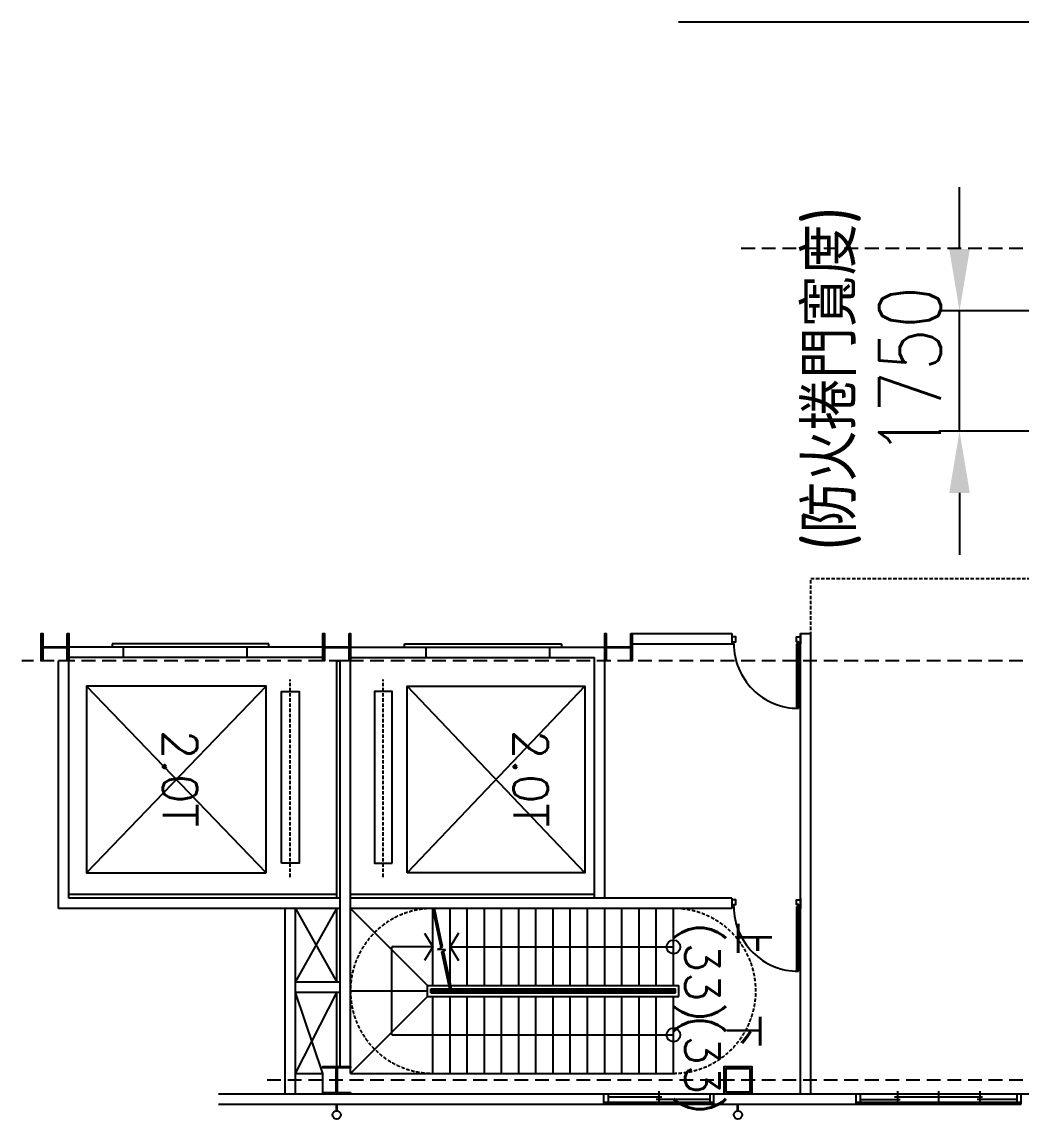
# Model space of a CAD drawing. Extents: x 0 to 210250, y -124674 to 148500.
# Drawn here: x 158675 to 173217, y -41275 to -25312 of the extents above; entities that cross this region are included whole.
import ezdxf

# ---------------------------------------------------------------- set-up
doc = ezdxf.new("R2010")
doc.units = 0
doc.header["$LTSCALE"] = 400
doc.header["$PDSIZE"] = 2
for name, pattern in [('CEN', [17, 15, -1, 0, -1]), ('HIDDEN2', [0.1875, 0.125, -0.0625]), ('HIDDENX2', [0.75, 0.5, -0.25]), ('PHANTOM', [25, 20, -1, 1, -1, 1, -1])]:
    doc.linetypes.add(name, pattern=pattern)
doc.layers.get('DEFPOINTS').update_dxf_attribs({"linetype": 'CONTINUOUS'})
for name, color, linetype in [('CENTER', 6, 'CEN'), ('COLUMN', 1, 'CONTINUOUS'), ('DE-DOOR', 5, 'CONTINUOUS'), ('DIM', 2, 'CONTINUOUS'), ('DOOR', 3, 'CONTINUOUS'), ('PAINT', 3, 'CONTINUOUS'), ('PHANTOM', 3, 'PHANTOM'), ('STAIR', 3, 'CONTINUOUS'), ('TEXT', 3, 'CONTINUOUS'), ('WALL', 2, 'CONTINUOUS'), ('WINDOW', 3, 'CONTINUOUS'), ('WINDOWP', 4, 'CONTINUOUS')]:
    doc.layers.add(name, color=color, linetype=linetype)
doc.styles.add('AEH', font='SIMPLEX', dxfattribs={"bigfont": 'AE.SHX'})
doc.styles.add('ROMANS', font='romans.shx', dxfattribs={"width": 0.8})
doc.styles.get("Standard").update_dxf_attribs({"font": 'ISOCP.SHX', "bigfont": 'CHINESET.SHX'})
doc.dimstyles.new('AM_ISO', dxfattribs={"dimscale": 300, "dimtxt": 3.5, "dimasz": 3.5, "dimexe": 1, "dimexo": 1, "dimgap": 1.5, "dimtad": 1, "dimdsep": 46, "dimtxsty": 'Standard', "dimcen": 0, "dimclrd": 256, "dimclre": 256, "dimclrt": 256, "dimadec": 0, "dimazin": 2, "dimtp": 0.1, "dimtm": 0.1, "dimtfac": 0.71, "dimtmove": 0, "dimatfit": 3, "dimfxl": 0, "dimlwd": -1, "dimlwe": -1, "dimarcsym": 0})

# ---------------------------------------------------------------- blocks, each defined once
blk = doc.blocks.new('*U198')
at = {"layer": 'DE-DOOR', "linetype": 'Continuous'}
for points in [[(5, 50), (5, 47), (2, 47), (2, 44), (-5, 44), (-5, 50)], [(5, -50), (5, -47), (2, -47), (2, -44), (-5, -44), (-5, -50)]]:
    blk.add_lwpolyline(points, close=True, dxfattribs=at)
at = {"layer": 'DOOR', "linetype": 'Continuous'}
for p, q in [((99, 47), (5, 47)), ((5, 47), (5, 44)), ((5, 44), (99, 44))]:
    blk.add_line(p, q, dxfattribs=at)
blk.add_arc((5, 47), 94, 270, 0, dxfattribs=at)
at = {"layer": 'WALL', "linetype": 'Continuous'}
for p, q in [((-7.5, 50), (7.5, 50)), ((-7.5, -50), (7.5, -50))]:
    blk.add_line(p, q, dxfattribs=at)
blk = doc.blocks.new('*U201')
at = {"layer": 'WALL', "linetype": 'Continuous'}
for p, q in [((7.5, 80), (-7.5, 80)), ((7.5, -80), (-7.5, -80))]:
    blk.add_line(p, q, dxfattribs=at)
at = {"layer": 'WINDOW', "linetype": 'Continuous'}
for p, q in [((4.5, -80), (4.5, 80)), ((-7.5, 74), (4.5, 74)), ((0.5, 74), (0.5, -4)), ((-11.5, 0), (8.5, 0)), ((-3.5, -74), (-3.5, 4)), ((-7.5, -74), (4.5, -74))]:
    blk.add_line(p, q, dxfattribs=at)
at = {"layer": 'WINDOWP', "linetype": 'Continuous'}
for p, q in [((-7.5, -80), (-7.5, 80)), ((7.5, -80), (7.5, 80))]:
    blk.add_line(p, q, dxfattribs=at)
blk = doc.blocks.new('*U202')
at = {"layer": 'WALL', "linetype": 'Continuous'}
for p, q in [((7.5, 120), (-7.5, 120)), ((7.5, -120), (-7.5, -120))]:
    blk.add_line(p, q, dxfattribs=at)
at = {"layer": 'WINDOW', "linetype": 'Continuous'}
for p, q in [((-7.5, 114), (4.5, 114)), ((0.5, 114), (0.5, 56)), ((4.5, -120), (4.5, 120)), ((-3.5, -64), (-3.5, 64)), ((-11.5, 60), (8.5, 60)), ((-11.5, 0), (8.5, 0)), ((-11.5, -60), (8.5, -60)), ((0.5, -114), (0.5, -56)), ((-7.5, -114), (4.5, -114))]:
    blk.add_line(p, q, dxfattribs=at)
at = {"layer": 'WINDOWP', "linetype": 'Continuous'}
for p, q in [((-7.5, -120), (-7.5, 120)), ((7.5, -120), (7.5, 120))]:
    blk.add_line(p, q, dxfattribs=at)
blk = doc.blocks.new('*U204')
at = {"layer": 'DE-DOOR', "linetype": 'Continuous'}
for points in [[(7.5, 50), (7.5, 47), (4.5, 47), (4.5, 44), (-2.5, 44), (-2.5, 50)], [(7.5, -50), (7.5, -47), (4.5, -47), (4.5, -44), (-2.5, -44), (-2.5, -50)]]:
    blk.add_lwpolyline(points, close=True, dxfattribs=at)
at = {"layer": 'DOOR', "linetype": 'Continuous'}
for p, q in [((101.5, 47), (7.5, 47)), ((7.5, 47), (7.5, 44)), ((7.5, 44), (101.5, 44))]:
    blk.add_line(p, q, dxfattribs=at)
blk.add_arc((7.5, 47), 94, 270, 0, dxfattribs=at)
at = {"layer": 'WALL', "linetype": 'Continuous'}
for p, q in [((-7.5, 50), (7.5, 50)), ((-7.5, -50), (7.5, -50))]:
    blk.add_line(p, q, dxfattribs=at)
blk = doc.blocks.new('*D404')
at = {"layer": 'DEFPOINTS', "color": 0, "transparency": 16777216}
for p in [(172321, -29515), (180875, -29515), (180875, -31265)]:
    blk.add_point(p, dxfattribs=at)
at = {"layer": 'DIM', "linetype": 'ByBlock', "transparency": 16777216}
for p, q in [((172321, -28615), (172321, -27715)), ((180575, -29515), (172021, -29515)), ((172321, -31265), (172321, -29515)), ((180575, -31265), (172021, -31265)), ((172321, -32165), (172321, -33065))]:
    blk.add_line(p, q, dxfattribs=at)
at = {"layer": 'DIM', "transparency": 16777216}
for points in [[(172171, -28615), (172471, -28615), (172321, -29515)], [(172171, -32165), (172471, -32165), (172321, -31265)]]:
    blk.add_solid(points, dxfattribs=at)
at = {"layer": 'DIM', "transparency": 16777216, "insert": (171601, -30390), "char_height": 900, "attachment_point": 5, "rotation": 90, "style": 'ROMANS'}
blk.add_mtext('1750', dxfattribs=at)

msp = doc.modelspace()

# ---------------------------------------------------------------- linework, layer by layer
at = {"layer": 'CENTER', "linetype": 'HIDDENX2'}
for p, q in [((196644.435, -28609.959), (169096.643, -28609.959)), ((196644.435, -34609.959), (158675.399, -34609.959)), ((196644.435, -40709.959), (162204.298, -40709.959))]:
    msp.add_line(p, q, dxfattribs=at)
at = {"layer": 'COLUMN', "linetype": 'Continuous'}
for points in [[(159335.643, -34209.959), (159356.643, -34209.959), (159356.643, -34609.959), (159335.643, -34609.959), (159335.643, -34416.459), (158977.643, -34416.459), (158977.643, -34609.959), (158956.643, -34609.959), (158956.643, -34209.959), (158977.643, -34209.959), (158977.643, -34403.459), (159335.643, -34403.459), (159335.643, -34209.959)], [(163435.643, -34209.959), (163456.643, -34209.959), (163456.643, -34609.959), (163435.643, -34609.959), (163435.643, -34416.459), (163077.643, -34416.459), (163077.643, -34609.959), (163056.643, -34609.959), (163056.643, -34209.959), (163077.643, -34209.959), (163077.643, -34403.459), (163435.643, -34403.459), (163435.643, -34209.959)], [(167535.643, -34209.959), (167556.643, -34209.959), (167556.643, -34609.959), (167535.643, -34609.959), (167535.643, -34416.459), (167177.643, -34416.459), (167177.643, -34609.959), (167156.643, -34609.959), (167156.643, -34209.959), (167177.643, -34209.959), (167177.643, -34403.459), (167535.643, -34403.459), (167535.643, -34209.959)], [(163456.643, -40888.959), (163456.643, -40909.959), (163056.643, -40909.959), (163056.643, -40888.959), (163250.143, -40888.959), (163250.143, -40530.959), (163056.643, -40530.959), (163056.643, -40509.959), (163456.643, -40509.959), (163456.643, -40530.959), (163263.143, -40530.959), (163263.143, -40888.959), (163456.643, -40888.959)]]:
    msp.add_lwpolyline(points, dxfattribs=at)
for points in [[(168896.643, -40909.959), (168896.643, -40509.959), (169296.643, -40509.959), (169296.643, -40909.959)], [(168924.643, -40881.959), (168924.643, -40537.959), (169268.643, -40537.959), (169268.643, -40881.959)]]:
    msp.add_lwpolyline(points, close=True, dxfattribs=at)
at = {"layer": 'PAINT'}
for p, q in [((159986.331, -34359.959), (159986.331, -34409.959)), ((166526.955, -34359.959), (166526.955, -34409.959))]:
    msp.add_line(p, q, dxfattribs=at)
at = {"layer": 'PAINT', "linetype": 'Continuous'}
for p, q in [((162271.107, -34359.959), (159986.331, -34359.959)), ((161953.719, -34409.959), (160153.719, -34409.959)), ((162271.107, -34409.959), (162271.107, -34359.959)), ((164242.179, -34409.959), (164242.179, -34359.959)), ((164242.179, -34359.959), (166526.955, -34359.959)), ((164559.567, -34409.959), (166359.567, -34409.959)), ((161953.719, -34559.959), (160153.719, -34559.959)), ((163256.643, -34609.959), (163306.643, -34609.959)), ((163256.643, -38059.959), (163256.643, -34609.959)), ((164559.567, -34559.959), (166359.567, -34559.959)), ((162231.817, -34974.62), (159617.099, -37693.241)), ((159617.099, -34974.62), (162231.817, -37693.241)), ((164281.469, -34974.62), (166866.328, -37693.241)), ((166866.328, -34974.62), (164281.469, -37693.241)), ((163256.643, -38009.959), (159356.643, -38009.959)), ((167006.643, -38009.959), (163456.643, -38009.959)), ((162656.643, -39284.959), (163256.643, -38209.959)), ((162656.643, -38209.959), (163256.643, -39284.959)), ((163256.643, -39284.959), (163256.643, -38209.959)), ((164775.393, -38779.959), (164656.643, -38209.959)), ((164798.502, -38768.302), (164681.118, -38204.86)), ((164722.538, -38806.621), (164798.502, -38768.302)), ((164840.749, -38813.296), (164722.538, -38806.621)), ((164787.893, -38839.959), (164840.749, -38813.296)), ((164906.643, -39409.959), (164787.893, -38839.959)), ((164931.118, -39404.86), (164811.002, -38828.302)), ((162656.643, -40609.959), (163256.643, -39434.959)), ((163056.643, -40609.959), (162656.643, -39434.959)), ((163256.643, -40509.959), (163256.643, -39434.959)), ((162656.643, -40609.959), (163056.643, -40609.959)), ((163056.643, -40909.959), (163056.643, -40609.959)), ((162656.643, -40909.959), (163056.643, -40909.959)), ((163251.643, -41155.167), (163251.643, -41059.959)), ((163261.643, -41155.167), (163261.643, -41059.959)), ((169091.643, -41155.167), (169091.643, -41059.959)), ((169101.643, -41155.167), (169101.643, -41059.959))]:
    msp.add_line(p, q, dxfattribs=at)
at = {"layer": 'PAINT', "linetype": 'HIDDEN2'}
msp.add_lwpolyline([(170156.643, -40909.959), (170156.643, -33409.959), (180976.643, -33409.959)], dxfattribs=at)
at = {"layer": 'PAINT', "linetype": 'Continuous'}
for points in [[(162231.817, -37693.241), (162231.817, -34974.62), (159617.099, -34974.62), (159617.099, -37693.241)], [(162450.701, -37549.451), (162450.701, -35053.469), (162708.019, -35053.469), (162708.019, -37549.451)], [(164062.586, -37549.451), (164062.586, -35053.469), (163805.268, -35053.469), (163805.268, -37549.451)], [(164281.469, -37693.241), (164281.469, -34974.62), (166866.328, -34974.62), (166866.328, -37693.241)]]:
    msp.add_lwpolyline(points, close=True, dxfattribs=at)
for centre in [(163256.643, -41214.959), (169096.643, -41214.959)]:
    msp.add_circle(centre, 60, dxfattribs=at)
at = {"layer": 'PHANTOM'}
msp.add_line((168229.091, -25312.121), (199074.13, -25312.121), dxfattribs=at)
at = {"layer": 'STAIR', "linetype": 'HIDDEN2'}
for p, q in [((162579.011, -37753.124), (162579.011, -34878.834)), ((163934.276, -37753.124), (163934.276, -34878.834))]:
    msp.add_line(p, q, dxfattribs=at)
at = {"layer": 'STAIR', "color": 3, "linetype": 'Continuous'}
for p, q in [((163456.643, -40609.959), (163456.643, -38209.959)), ((164576.643, -39329.959), (163456.643, -38209.959)), ((164656.643, -39329.959), (164656.643, -38209.959)), ((164056.643, -40049.959), (164056.643, -38769.959)), ((163456.643, -39409.959), (164576.643, -39409.959)), ((164576.643, -39489.959), (164576.643, -39329.959)), ((164656.643, -39409.959), (164626.643, -39379.959)), ((164626.643, -39439.959), (164626.643, -39379.959)), ((164656.643, -39409.959), (164626.643, -39439.959)), ((164626.643, -39409.959), (164906.643, -39409.959)), ((164656.643, -39439.959), (164656.643, -39379.959)), ((164906.643, -39439.959), (164906.643, -39409.959)), ((165156.643, -39439.959), (165156.643, -39409.959)), ((165406.643, -39439.959), (165406.643, -39409.959)), ((165656.643, -39439.959), (165656.643, -39409.959)), ((165906.643, -39439.959), (165906.643, -39409.959)), ((166156.643, -39439.959), (166156.643, -39409.959)), ((166406.643, -39439.959), (166406.643, -39409.959)), ((166656.643, -39439.959), (166656.643, -39409.959)), ((166906.643, -39439.959), (166906.643, -39409.959)), ((167156.643, -39439.959), (167156.643, -39409.959)), ((167406.643, -39439.959), (167406.643, -39409.959)), ((167656.643, -39439.959), (167656.643, -39409.959)), ((167906.643, -39439.959), (167906.643, -39409.959)), ((168156.643, -39439.959), (168156.643, -39409.959)), ((168186.643, -39439.959), (168186.643, -39379.959)), ((168236.643, -39489.959), (168236.643, -39329.959)), ((164576.643, -39489.959), (163456.643, -40609.959)), ((164656.643, -40609.959), (164656.643, -39489.959)), ((164906.643, -40609.959), (164906.643, -39489.959)), ((165156.643, -40609.959), (165156.643, -39489.959)), ((165406.643, -40609.959), (165406.643, -39489.959)), ((165656.643, -40609.959), (165656.643, -39489.959)), ((165906.643, -40609.959), (165906.643, -39489.959)), ((166156.643, -40609.959), (166156.643, -39489.959)), ((166406.643, -40609.959), (166406.643, -39489.959)), ((166656.643, -40609.959), (166656.643, -39489.959)), ((166906.643, -40609.959), (166906.643, -39489.959)), ((167156.643, -40609.959), (167156.643, -39489.959)), ((167406.643, -40609.959), (167406.643, -39489.959)), ((167656.643, -40609.959), (167656.643, -39489.959)), ((167906.643, -40609.959), (167906.643, -39489.959)), ((168156.643, -40609.959), (168156.643, -39489.959)), ((163456.643, -40609.959), (168156.643, -40609.959))]:
    msp.add_line(p, q, dxfattribs=at)
at = {"layer": 'STAIR', "linetype": 'Continuous'}
for p, q in [((164906.643, -39329.959), (164906.643, -38209.959)), ((165156.643, -39329.959), (165156.643, -38209.959)), ((165406.643, -39329.959), (165406.643, -38209.959)), ((165656.643, -39329.959), (165656.643, -38209.959)), ((165906.643, -39329.959), (165906.643, -38209.959)), ((166156.643, -39329.959), (166156.643, -38209.959)), ((166406.643, -39329.959), (166406.643, -38209.959)), ((166656.643, -39329.959), (166656.643, -38209.959)), ((166906.643, -39329.959), (166906.643, -38209.959)), ((167156.643, -39329.959), (167156.643, -38209.959)), ((167406.643, -39329.959), (167406.643, -38209.959)), ((167656.643, -39329.959), (167656.643, -38209.959)), ((167906.643, -39329.959), (167906.643, -38209.959)), ((168156.643, -39329.959), (168156.643, -38209.959)), ((164656.643, -38769.959), (164056.643, -38769.959)), ((164906.643, -38769.959), (168156.643, -38769.959)), ((164576.643, -39329.959), (168236.643, -39329.959)), ((164626.643, -39379.959), (168186.643, -39379.959)), ((164906.643, -39409.959), (164906.643, -39379.959)), ((164906.643, -39409.959), (168156.643, -39409.959)), ((165156.643, -39409.959), (165156.643, -39379.959)), ((165406.643, -39409.959), (165406.643, -39379.959)), ((165656.643, -39409.959), (165656.643, -39379.959)), ((165906.643, -39409.959), (165906.643, -39379.959)), ((166156.643, -39409.959), (166156.643, -39379.959)), ((166406.643, -39409.959), (166406.643, -39379.959)), ((166656.643, -39409.959), (166656.643, -39379.959)), ((166906.643, -39409.959), (166906.643, -39379.959)), ((167156.643, -39409.959), (167156.643, -39379.959)), ((167406.643, -39409.959), (167406.643, -39379.959)), ((167656.643, -39409.959), (167656.643, -39379.959)), ((167906.643, -39409.959), (167906.643, -39379.959)), ((168156.643, -39409.959), (168156.643, -39379.959)), ((164576.643, -39489.959), (168236.643, -39489.959)), ((164626.643, -39439.959), (168186.643, -39439.959)), ((164056.643, -40049.959), (168156.643, -40049.959))]:
    msp.add_line(p, q, dxfattribs=at)
for points in [[(164531.981, -38571.25), (164656.643, -38769.959), (164531.981, -38968.667)], [(165031.305, -38571.25), (164906.643, -38769.959), (165031.305, -38968.667)]]:
    msp.add_lwpolyline(points, dxfattribs=at)
for centre in [(168156.643, -38769.959), (168156.643, -40049.959)]:
    msp.add_circle(centre, 100, dxfattribs=at)
at = {"layer": 'STAIR', "linetype": 'HIDDEN2'}
for centre, start, end in [((164656.643, -39409.959), 90, 270), ((168156.643, -39409.959), 270, 90)]:
    msp.add_arc(centre, 1200, start, end, dxfattribs=at)
at = {"layer": 'WALL', "linetype": 'Continuous'}
for p, q in [((167556.643, -34209.959), (169006.643, -34209.959)), ((167556.643, -34359.959), (167556.643, -34209.959)), ((170006.643, -40909.959), (170006.643, -34209.959)), ((170006.643, -34209.959), (170156.643, -34209.959)), ((170156.643, -40909.959), (170156.643, -34209.959)), ((160153.719, -34409.959), (159356.643, -34409.959)), ((160153.719, -34559.959), (160153.719, -34409.959)), ((163056.643, -34409.959), (161953.719, -34409.959)), ((161953.719, -34559.959), (161953.719, -34409.959)), ((163456.643, -34409.959), (164559.567, -34409.959)), ((163456.643, -34559.959), (163456.643, -34409.959)), ((164559.567, -34559.959), (164559.567, -34409.959)), ((166359.567, -34559.959), (166359.567, -34409.959)), ((166359.567, -34409.959), (167156.643, -34409.959)), ((167156.643, -38059.959), (167156.643, -34409.959)), ((167556.643, -34359.959), (169006.643, -34359.959)), ((159206.643, -38209.959), (159206.643, -34609.959)), ((159356.643, -34609.959), (159206.643, -34609.959)), ((160153.719, -34559.959), (159356.643, -34559.959)), ((159356.643, -38059.959), (159356.643, -34609.959)), ((163056.643, -34559.959), (161953.719, -34559.959)), ((163306.643, -40509.959), (163306.643, -34609.959)), ((163456.643, -34609.959), (163306.643, -34609.959)), ((163456.643, -34559.959), (164559.567, -34559.959)), ((163456.643, -40509.959), (163456.643, -34609.959)), ((166359.567, -34559.959), (167006.643, -34559.959)), ((167006.643, -38059.959), (167006.643, -34559.959)), ((163306.643, -38059.959), (159356.643, -38059.959)), ((169006.643, -38059.959), (163456.643, -38059.959)), ((163306.643, -38209.959), (159206.643, -38209.959)), ((162506.643, -40909.959), (162506.643, -38209.959)), ((162656.643, -40909.959), (162656.643, -38209.959)), ((169006.643, -38209.959), (163456.643, -38209.959)), ((163306.643, -39284.959), (162656.643, -39284.959)), ((163306.643, -39434.959), (162656.643, -39434.959)), ((161536.643, -40909.959), (167146.643, -40909.959)), ((168746.643, -40909.959), (170816.643, -40909.959)), ((173216.643, -40909.959), (176656.643, -40909.959)), ((161536.643, -41059.959), (167146.643, -41059.959)), ((168746.643, -41059.959), (170816.643, -41059.959))]:
    msp.add_line(p, q, dxfattribs=at)

# ---------------------------------------------------------------- block references
at = {"layer": 'DOOR', "linetype": 'Continuous', "xscale": 10, "yscale": 10, "zscale": 10, "rotation": 270}
for name, p in [('*U204', (169506.643, -34284.959)), ('*U198', (169506.643, -38134.959))]:
    msp.add_blockref(name, p, dxfattribs=at)
at = {"layer": 'WINDOW', "linetype": 'Continuous', "xscale": 10, "yscale": 10, "zscale": 10, "rotation": 270}
for name, p in [('*U201', (167946.643, -40984.959)), ('*U202', (172016.643, -40984.959))]:
    msp.add_blockref(name, p, dxfattribs=at)

# ---------------------------------------------------------------- texts
at = {"layer": 'DIM', "insert": (170062.035, -33003.876), "char_height": 750, "attachment_point": 1, "rotation": 90}
msp.add_mtext_dynamic_manual_height_columns('(防火捲門寬度)', width=5753.23306, gutter_width=4500, heights=[0], dxfattribs=at)
at = {"layer": 'TEXT', "style": 'AEH'}
for p in [(160727.885, -35611.332), (165830.652, -35611.332)]:
    msp.add_text('2.0T', height=500, rotation=270, dxfattribs=at).set_placement(p)
at = {"layer": 'TEXT', "style": 'AEH', "width": 1}
for s, p in [('上', (169047.901, -38409.425)), ('(33)', (168326.597, -38409.179)), ('(33)', (168326.901, -39758.425)), ('下', (168932.87, -39758.425))]:
    msp.add_text(s, height=500, rotation=270, dxfattribs=at).set_placement(p)

# ---------------------------------------------------------------- dimensions: what is measured, and where the dimension line sits
at = {"layer": 'DIM'}
dim = msp.add_linear_dim(base=(172320.54, -29514.959), p1=(180875.029, -31264.959), p2=(180875.03, -29514.959), angle=90, dimstyle='AM_ISO', override={"dimtxt": 3, "dimasz": 3, "dimgap": 0.9, "dimtxsty": 'ROMANS', "dimfxl": 10}, dxfattribs=at)
dim.commit()
dim.dimension.update_dxf_attribs({"geometry": '*D404', "text_midpoint": (172320.54, -30389.959), "dimtype": 160})

doc.saveas('drawing.dxf')
